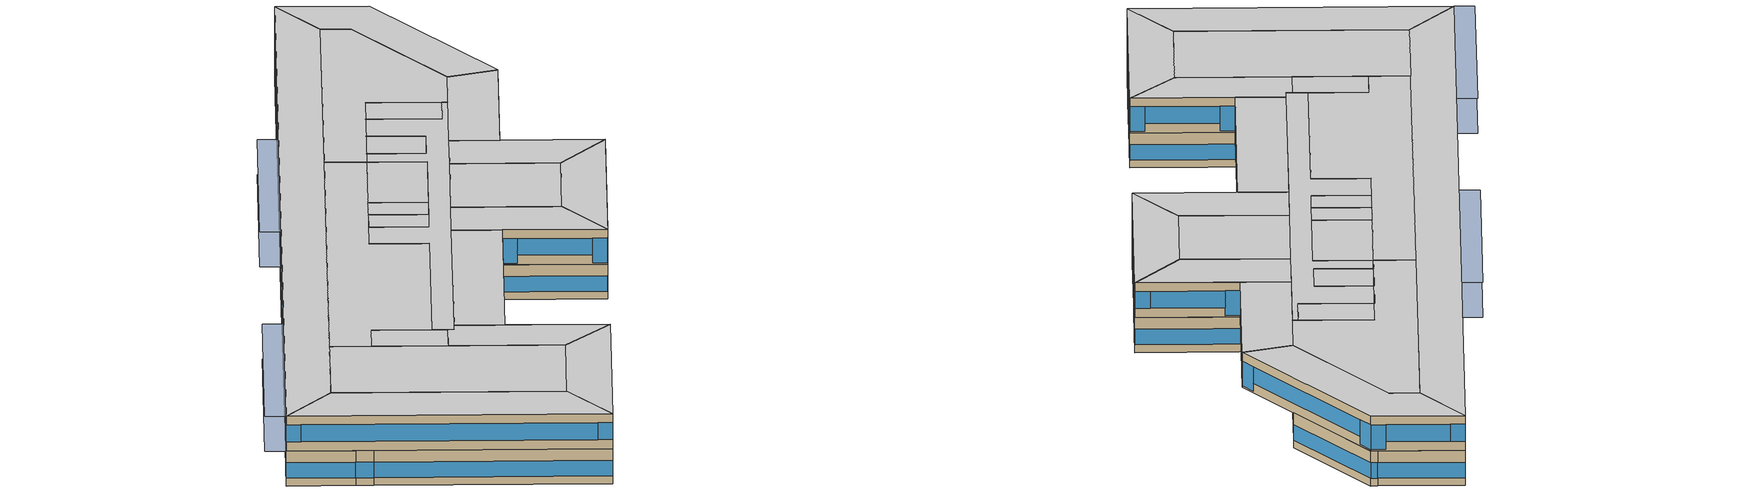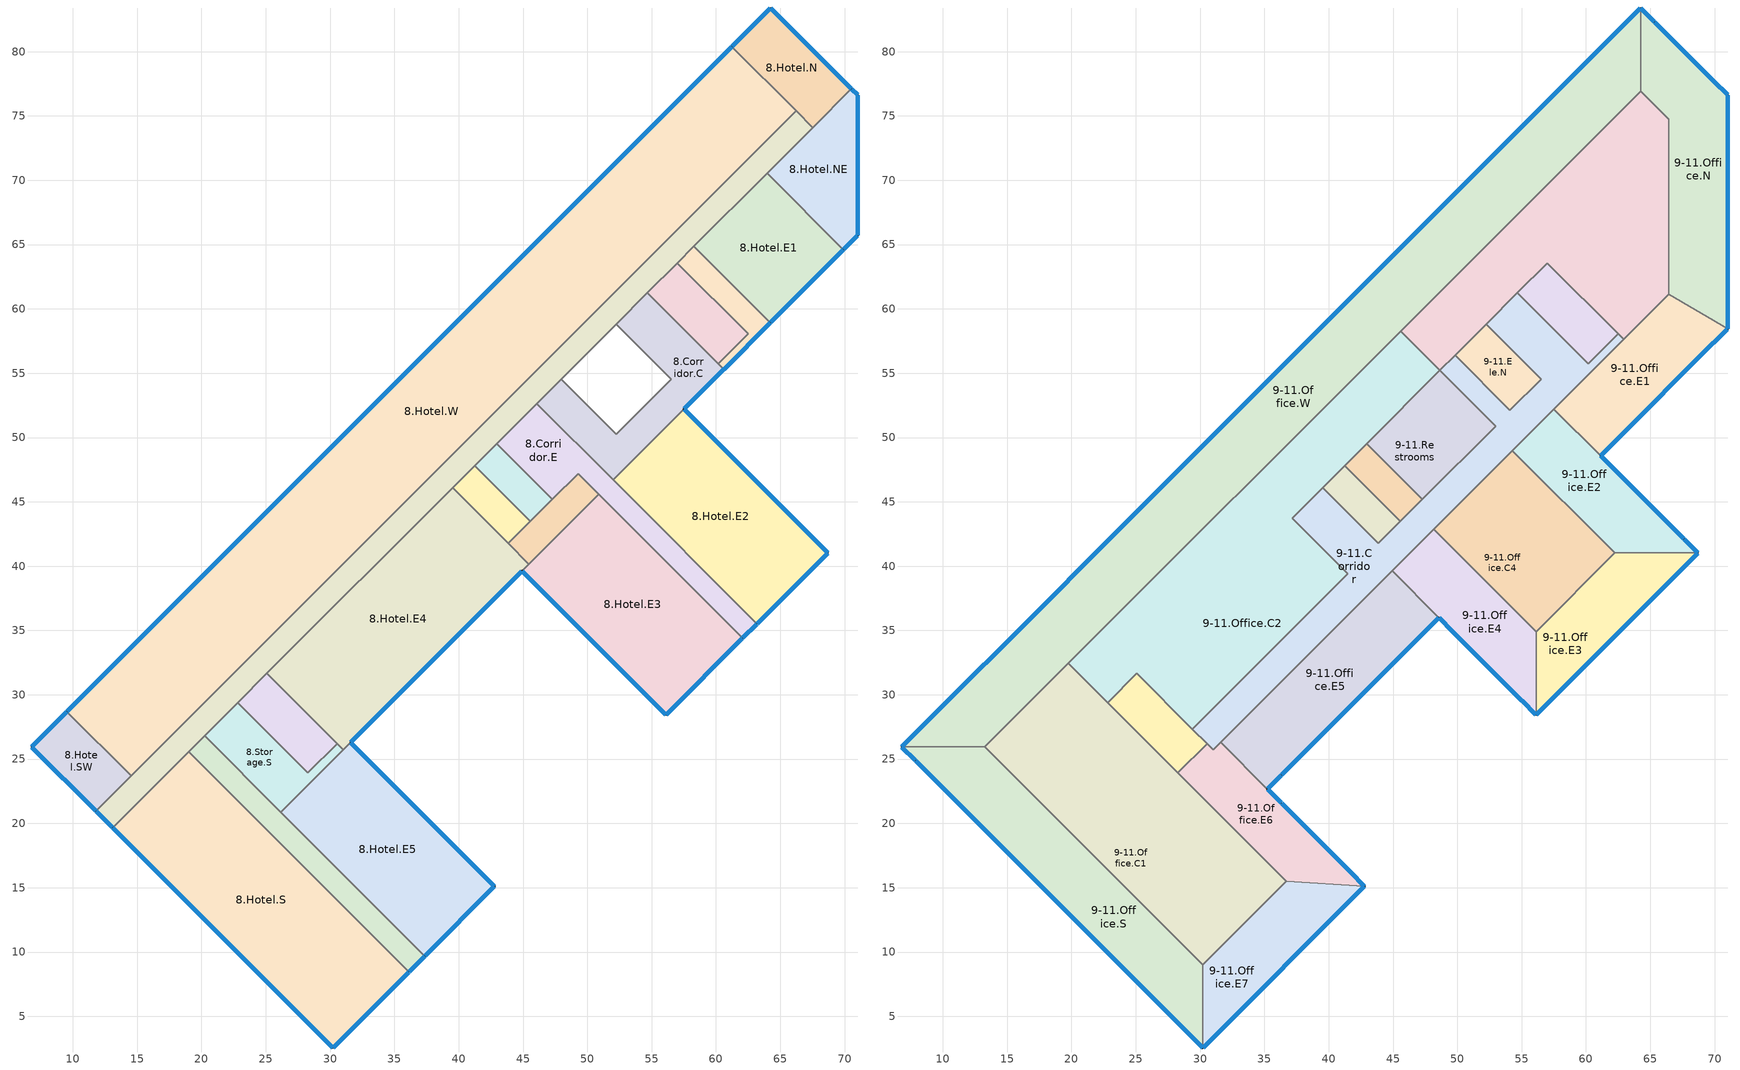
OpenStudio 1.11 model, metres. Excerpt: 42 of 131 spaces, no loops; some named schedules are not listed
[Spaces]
8.Hotel.S
 floor to 5-7.Hotel.S: 19,25.58 36.13,8.45 30.22,2.54 13.09,19.66 z13.56
 wall outside: 13.09,19.66 30.22,2.54 36.13,8.45 z13.56:17.68
 wall to 8.Corridor.W: 19,25.58 13.09,19.66 z13.56:17.68
 wall to 8.Corridor.S: 36.13,8.45 19,25.58 z13.56:17.68
 window: 30.23,2.56 36.11,8.43 / 13.11,19.64 30.2,2.56 z14.48:16.31
8.Corridor.S
 floor to 5-7.Corridor.S: 20.24,26.81 37.36,9.68 36.13,8.45 19,25.58 z13.56
 wall outside: 36.13,8.45 37.36,9.68 z13.56:17.68
 wall to 8.Corridor.W: 20.24,26.81 19,25.58 z13.56:17.68
 wall to 8.Storage.S: 26.17,20.87 20.24,26.81 z13.56:17.68
 wall to 8.Hotel.E5: 37.36,9.68 26.17,20.87 z13.56:17.68
 window: 36.15,8.47 37.34,9.67 z14.48:16.31
8.Hotel.E5
 floor to 5-7.Hotel.E5: 31.6,26.3 42.79,15.11 37.36,9.68 26.17,20.87 z13.56
 wall outside: 37.36,9.68 42.79,15.11 31.6,26.3 z13.56:17.68
 wall to 8.Storage.S: 31.02,25.72 26.17,20.87 z13.56:17.68
 wall to 8.Hotel.E4: 31.6,26.3 31.02,25.72 z13.56:17.68
 window: 37.38,9.7 42.77,15.09 / 42.77,15.13 31.62,26.28 z14.48:16.31
8.Hotel.E3
 floor to 5-7.Hotel.E3: 50.89,45.59 62.08,34.4 56.12,28.44 44.93,39.63 z13.56
 wall outside: 44.93,39.63 56.12,28.44 62.08,34.4 z13.56:17.68
 wall to 8.Storage.N: 50.89,45.59 45.46,40.16 z13.56:17.68
 wall to 8.Corridor.E: 62.08,34.4 50.89,45.59 z13.56:17.68
 wall to 8.Hotel.E4: 45.46,40.16 44.93,39.63 z13.56:17.68
 window: 56.13,28.46 62.06,34.38 / 44.95,39.61 56.1,28.46 z14.48:16.31
8.Corridor.E
 floor to 5-7.Corridor.E: 46.06,52.63 63.19,35.51 62.08,34.4 49.28,47.2 47.29,45.21 42.96,49.53 z13.56
 wall outside: 62.08,34.4 63.19,35.51 z13.56:17.68
 wall to 8.Corridor.W: 46.06,52.63 42.96,49.53 z13.56:17.68
 wall to 8.Corridor.C: 52,46.7 46.06,52.63 z13.56:17.68
 wall to 8.Hotel.E2: 63.19,35.51 52,46.7 z13.56:17.68
 wall to 8.Storage.N: 47.29,45.21 49.28,47.2 50.89,45.59 z13.56:17.68
 wall to 8.Mech: 42.96,49.53 47.29,45.21 z13.56:17.68
 window: 62.1,34.42 63.17,35.49 z14.48:16.31
8.Hotel.E2
 floor to 5-7.Hotel.E2: 57.51,52.21 68.7,41.02 63.19,35.51 52,46.7 z13.56
 wall outside: 63.19,35.51 68.7,41.02 57.51,52.21 z13.56:17.68
 wall to 8.Corridor.C: 57.51,52.21 52,46.7 z13.56:17.68
 window: 63.2,35.53 68.68,41.01 / 68.68,41.04 57.53,52.2 z14.48:16.31
8.Storage.S
 floor to 5-7.Storage.S: 22.82,29.39 28.28,23.93 30.54,26.19 31.02,25.72 26.17,20.87 20.24,26.81 z13.56
 wall to 8.Hotel.E4: 31.02,25.72 30.54,26.19 z13.56:17.68
 wall to 8.Corridor.W: 22.82,29.39 20.24,26.81 z13.56:17.68
 wall to 8.Stairs.S: 30.54,26.19 28.28,23.93 22.82,29.39 z13.56:17.68
8.Hotel.E4
 floor to 5-7.Hotel.E4: 39.52,46.09 45.46,40.16 31.02,25.72 25.08,31.65 z13.56
 wall outside: 31.6,26.3 44.93,39.63 z13.56:17.68
 wall to 8.Stairs.S: 25.08,31.65 30.54,26.19 z13.56:17.68
 wall to 8.Corridor.W: 39.52,46.09 25.08,31.65 z13.56:17.68
 wall to 8.Ele.S: 43.85,41.77 39.52,46.09 z13.56:17.68
 wall to 8.Storage.N: 45.46,40.16 43.85,41.77 z13.56:17.68
 window: 31.62,26.32 44.91,39.61 z14.48:16.31
8.Storage.N
 floor to 5-7.Storage.N: 49.28,47.2 50.89,45.59 45.46,40.16 43.85,41.77 z13.56
 wall to 8.Mech: 47.29,45.21 45.57,43.49 z13.56:17.68
 wall to 8.Ele.S: 45.57,43.49 43.85,41.77 z13.56:17.68
8.Corridor.C
 floor to 5-7.Corridor.C: 54.67,61.24 60.61,55.31 52,46.7 46.06,52.63 47.97,54.54 52.24,50.27 56.51,54.54 52.24,58.81 z13.56
 wall outside: 57.51,52.21 60.61,55.31 z13.56:17.68
 wall to 8.Stairs.N: 60.18,55.73 54.67,61.24 z13.56:17.68
 wall to 8.Corridor.NE: 60.61,55.31 60.18,55.73 z13.56:17.68
 wall to 8.Corridor.W: 47.97,54.54 46.06,52.63 / 54.67,61.24 52.24,58.81 z13.56:17.68
 wall to 8.Ele.N: 52.24,58.81 56.51,54.54 52.24,50.27 47.97,54.54 z13.56:17.68
 window: 57.53,52.23 60.59,55.29 z14.48:16.31
8.Corridor.NE
 floor to 5-7.Corridor.NE: 58.29,64.86 64.22,58.92 60.61,55.31 60.18,55.73 62.5,58.05 56.99,63.56 z13.56
 wall outside: 60.61,55.31 64.22,58.92 z13.56:17.68
 wall to 8.Corridor.W: 58.29,64.86 56.99,63.56 z13.56:17.68
 wall to 8.Hotel.E1: 64.22,58.92 58.29,64.86 z13.56:17.68
 wall to 8.Stairs.N: 56.99,63.56 62.5,58.05 60.18,55.73 z13.56:17.68
 window: 60.62,55.32 64.21,58.91 z14.48:16.31
8.Hotel.E1
 floor to 5-7.Hotel.E1: 63.97,70.55 69.91,64.61 64.22,58.92 58.29,64.86 z13.56
 wall outside: 64.22,58.92 69.91,64.61 z13.56:17.68
 wall to 8.Corridor.W: 63.97,70.55 58.29,64.86 z13.56:17.68
 wall to 8.Hotel.NE: 69.91,64.61 63.97,70.55 z13.56:17.68
 window: 64.24,58.94 69.89,64.59 z14.48:16.31
8.Hotel.NE
 floor to 5-7.Hotel.NE: 70.53,77.1 71.02,76.62 71.01,65.71 69.91,64.61 63.97,70.55 z13.56
 wall outside: 69.91,64.61 71.01,65.71 71.02,76.62 70.53,77.1 z13.56:17.68
 wall to 8.Hotel.N: 70.53,77.1 67.53,74.1 z13.56:17.68
 wall to 8.Corridor.W: 67.53,74.1 63.97,70.55 z13.56:17.68
 window: 69.93,64.63 71,65.7 / 71.01,65.74 71.02,76.59 / 71,76.63 70.55,77.09 z14.48:16.31
8.Stairs.N
 floor to 5-7.Stairs.N: 56.99,63.56 62.5,58.05 60.18,55.73 54.67,61.24 z13.56
 wall to 8.Corridor.W: 56.99,63.56 54.67,61.24 z13.56:17.68
8.Stairs.S
 floor to 5-7.Stairs.S: 25.08,31.65 30.54,26.19 28.28,23.93 22.82,29.39 z13.56
 wall to 8.Corridor.W: 25.08,31.65 22.82,29.39 z13.56:17.68
8.Ele.S
 floor to 5-7.Ele.S: 41.24,47.81 45.57,43.49 43.85,41.77 39.52,46.09 z13.56
 wall to 8.Corridor.W: 41.24,47.81 39.52,46.09 z13.56:17.68
 wall to 8.Mech: 45.57,43.49 41.24,47.81 z13.56:17.68
8.Mech
 floor to 5-7.Mech: 42.96,49.53 47.29,45.21 45.57,43.49 41.24,47.81 z13.56
 wall to 8.Corridor.W: 42.96,49.53 41.24,47.81 z13.56:17.68
8.Corridor.W
 floor to 5-7.Corridor.W: 66.23,75.4 67.53,74.1 13.09,19.66 11.79,20.96 z13.56
 wall outside: 11.79,20.96 13.09,19.66 z13.56:17.68
 wall to 8.Hotel.SW: 14.53,23.7 11.79,20.96 z13.56:17.68
 wall to 8.Hotel.W: 66.23,75.4 14.53,23.7 z13.56:17.68
 wall to 8.Hotel.N: 67.53,74.1 66.23,75.4 z13.56:17.68
 wall to 8.Ele.N: 47.97,54.54 52.24,58.81 z13.56:17.68
 window: 11.81,20.94 13.07,19.68 z14.48:16.31
8.Hotel.N
 floor to 5-7.Hotel.N: 64.25,83.39 70.53,77.1 67.53,74.1 61.24,80.39 z13.56
 wall outside: 70.53,77.1 64.25,83.39 61.24,80.39 z13.56:17.68
 wall to 8.Hotel.W: 61.24,80.39 66.23,75.4 z13.56:17.68
 window: 70.51,77.12 64.26,83.37 / 64.23,83.37 61.26,80.4 z14.48:16.31
8.Hotel.SW
 floor to 5-7.Hotel.SW: 9.54,28.68 14.53,23.7 11.79,20.96 6.8,25.95 z13.56
 wall outside: 9.54,28.68 6.8,25.95 11.79,20.96 z13.56:17.68
 wall to 8.Hotel.W: 14.53,23.7 9.54,28.68 z13.56:17.68
 window: 6.82,25.93 11.77,20.98 / 9.52,28.67 6.82,25.97 z14.48:16.31
8.Hotel.W
 floor to 5-7.Hotel.W: 61.24,80.39 66.23,75.4 14.53,23.7 9.54,28.68 z13.56
 wall outside: 61.24,80.39 9.54,28.68 z13.56:17.68
 window: 61.22,80.37 9.56,28.7 z14.48:16.31
9-11.Office.S
 floor to 8.Hotel.W: 12.27,25.95 13.27,25.95 15.03,24.19 14.53,23.7 z17.68
 floor to 8.Hotel.SW: 6.8,25.95 12.27,25.95 14.53,23.7 11.79,20.96 z17.68
 floor to 8.Hotel.S: 16.32,22.9 30.22,9 30.22,2.54 13.09,19.66 z17.68
 floor to 8.Corridor.W: 11.79,20.96 15.03,24.19 16.32,22.9 13.09,19.66 z17.68
 wall outside: 6.8,25.95 30.22,2.54 z17.68:21.79
 wall to 9-11.Office.E7: 30.22,2.54 30.22,9 z17.68:21.79
 wall to 9-11.Office.W: 13.27,25.95 6.8,25.95 z17.68:21.79
 wall to 9-11.Office.C1: 30.22,9 13.27,25.95 z17.68:21.79
 window: 7.88,24.87 29.14,3.62 / 29.16,3.6 30.2,2.56 / 6.82,25.93 7.86,24.89 z18.77:20.75
 ceiling to 12.Office.S: 30.22,2.54 30.22,9 13.27,25.95 6.8,25.95 z21.79
9-11.Office.E7
 floor to 8.Hotel.S: 30.22,9 32.9,11.68 36.13,8.45 30.22,2.54 z17.68
 floor to 8.Hotel.E5: 36.71,15.5 42.79,15.11 37.36,9.68 34.13,12.92 z17.68
 floor to 8.Corridor.S: 34.13,12.92 37.36,9.68 36.13,8.45 32.9,11.68 z17.68
 wall outside: 30.22,2.54 42.79,15.11 z17.68:21.79
 wall to 9-11.Office.E6: 42.79,15.11 36.71,15.5 z17.68:21.79
 wall to 9-11.Office.C1: 36.71,15.5 30.22,9 z17.68:21.79
 window: 30.23,2.56 42.77,15.09 z17.86:20.75
 ceiling to 12.Office.E7: 42.79,15.11 36.71,15.5 30.22,9 30.22,2.54 z21.79
9-11.Office.E6
 floor to 8.Hotel.E5: 31.6,26.3 42.79,15.11 36.71,15.5 28.75,23.45 z17.68
 floor to 8.Storage.S: 30.54,26.19 31.02,25.72 28.75,23.45 28.28,23.93 z17.68
 wall outside: 42.79,15.11 35.23,22.67 z17.68:21.79
 wall to 9-11.Office.C1: 28.28,23.93 36.71,15.5 z17.68:21.79
 wall to 9-11.Stairs.S: 30.54,26.19 28.28,23.93 z17.68:21.79
 wall to 9-11.Corridor: 31.6,26.3 31.02,25.72 30.54,26.19 z17.68:21.79
 wall to 9-11.Office.E5: 35.23,22.67 31.6,26.3 z17.68:21.79
 window: 41.69,16.21 36.33,21.57 z18.77:20.75; 42.77,15.13 41.71,16.19 / 36.31,21.59 35.25,22.65 z17.86:20.75
 ceiling to 12.Office.E6: 42.79,15.11 31.6,26.3 31.02,25.72 30.54,26.19 28.28,23.93 36.71,15.5 z21.79
9-11.Office.E4
 floor to 8.Hotel.E3: 48.16,42.86 56.12,34.9 56.12,28.44 44.93,39.63 z17.68
 wall outside: 48.56,36 56.12,28.44 z17.68:21.79
 wall to 9-11.Office.C4: 56.12,34.9 48.16,42.86 z17.68:21.79
 wall to 9-11.Office.E3: 56.12,28.44 56.12,34.9 z17.68:21.79
 wall to 9-11.Office.E5: 44.93,39.63 48.56,36 z17.68:21.79
 wall to 9-11.Corridor: 48.16,42.86 44.93,39.63 z17.68:21.79
 window: 49.66,34.9 55.02,29.53 z18.77:20.75; 55.04,29.52 56.1,28.46 / 48.58,35.98 49.64,34.92 z17.86:20.75
 ceiling to 12.Office.E4: 56.12,28.44 56.12,34.9 48.16,42.86 44.93,39.63 z21.79
9-11.Office.E3
 floor to 8.Hotel.E3: 58.85,37.63 62.08,34.4 56.12,28.44 56.12,34.9 z17.68
 floor to 8.Hotel.E2: 62.24,41.02 68.7,41.02 63.19,35.51 59.95,38.74 z17.68
 floor to 8.Corridor.E: 59.95,38.74 63.19,35.51 62.08,34.4 58.85,37.63 z17.68
 wall outside: 56.12,28.44 68.7,41.02 z17.68:21.79
 wall to 9-11.Office.C4: 62.24,41.02 56.12,34.9 z17.68:21.79
 wall to 9-11.Office.E2: 68.7,41.02 62.24,41.02 z17.68:21.79
 window: 56.13,28.46 68.68,41.01 z17.86:20.75
 ceiling to 12.Office.E3: 68.7,41.02 62.24,41.02 56.12,34.9 56.12,28.44 z21.79
9-11.Office.E2
 floor to 8.Hotel.E2: 57.51,52.21 68.7,41.02 62.24,41.02 54.28,48.98 z17.68
 wall outside: 68.7,41.02 61.15,48.58 z17.68:21.79
 wall to 9-11.Office.C4: 54.28,48.98 62.24,41.02 z17.68:21.79
 wall to 9-11.Corridor: 57.51,52.21 54.28,48.98 z17.68:21.79
 wall to 9-11.Office.E1: 61.15,48.58 57.51,52.21 z17.68:21.79
 window: 68.68,41.04 67.62,42.1 / 67.61,42.12 62.24,47.49 z18.77:20.75; 62.22,47.5 61.16,48.56 z17.86:20.75
 ceiling to 12.Office.E2: 68.7,41.02 57.51,52.21 54.28,48.98 62.24,41.02 z21.79
9-11.Office.C1
 floor to 8.Storage.S: 22.82,29.39 28.75,23.45 26.17,20.87 20.24,26.81 z17.68
 floor to 8.Hotel.E5: 28.75,23.45 36.71,15.5 34.13,12.92 26.17,20.87 z17.68
 floor to 8.Hotel.S: 19,25.58 32.9,11.68 30.22,9 16.32,22.9 z17.68
 floor to 8.Hotel.W: 19.76,32.44 21.52,30.69 15.03,24.19 13.27,25.95 z17.68
 floor to 8.Corridor.W: 21.52,30.69 22.82,29.39 16.32,22.9 15.03,24.19 z17.68
 floor to 8.Corridor.S: 20.24,26.81 34.13,12.92 32.9,11.68 19,25.58 z17.68
 wall to 9-11.Office.W: 19.76,32.44 13.27,25.95 z17.68:21.79
 wall to 9-11.Office.C2: 22.82,29.39 19.76,32.44 z17.68:21.79
 wall to 9-11.Stairs.S: 28.28,23.93 22.82,29.39 z17.68:21.79
 ceiling to 12.Office.C1: 36.71,15.5 19.76,32.44 13.27,25.95 30.22,9 z21.79
9-11.Office.C4
 floor to 8.Hotel.E2: 54.28,48.98 62.24,41.02 59.95,38.74 52,46.7 z17.68
 floor to 8.Corridor.E: 52,46.7 59.95,38.74 58.85,37.63 50.89,45.59 z17.68
 floor to 8.Hotel.E3: 50.89,45.59 58.85,37.63 56.12,34.9 48.16,42.86 z17.68
 wall to 9-11.Corridor: 54.28,48.98 48.16,42.86 z17.68:21.79
 ceiling to 12.Office.C4: 62.24,41.02 54.28,48.98 48.16,42.86 56.12,34.9 z21.79
9-11.Office.E5
 floor ground: 44.93,39.63 48.56,36 35.23,22.67 31.6,26.3 z17.68
 wall outside: 35.23,22.67 48.56,36 z17.68:21.79
 wall to 9-11.Corridor: 44.93,39.63 31.6,26.3 z17.68:21.79
 window: 35.25,22.69 36.31,23.75 / 36.33,23.76 47.46,34.9 / 47.48,34.92 48.54,35.98 z17.86:20.75
 ceiling to 12.Office.E5: 48.56,36 44.93,39.63 31.6,26.3 35.23,22.67 z21.79
9-11.Office.E1
 floor ground: 66.44,61.14 71.01,58.44 61.15,48.58 57.51,52.21 z17.68
 wall outside: 61.15,48.58 71.01,58.44 z17.68:21.79
 wall to 9-11.Office.C3: 66.44,61.14 62.92,57.62 z17.68:21.79
 wall to 9-11.Office.N: 71.01,58.44 66.44,61.14 z17.68:21.79
 wall to 9-11.Corridor: 62.92,57.62 57.51,52.21 z17.68:21.79
 window: 61.16,48.6 62.22,49.66 / 62.24,49.68 69.91,57.35 / 69.93,57.37 70.99,58.43 z17.86:20.75
 ceiling to 12.Office.E1: 71.01,58.44 66.44,61.14 57.51,52.21 61.15,48.58 z21.79
9-11.Office.N
 floor to 8.Hotel.E1: 66.44,68.08 69.91,64.61 66.44,61.14 z17.68
 floor to 8.Corridor.W: 66.23,75.4 67.53,74.1 66.45,73.02 66.45,74.72 66,75.17 z17.68
 floor to 8.Hotel.N: 64.25,83.39 70.53,77.1 67.53,74.1 64.25,77.38 z17.68
 floor to 8.Hotel.W: 64.25,77.38 66.23,75.4 66,75.17 64.25,76.93 z17.68
 floor to 8.Hotel.NE: 66.45,73.02 70.53,77.1 71.02,76.62 71.01,65.71 69.91,64.61 66.44,68.08 z17.68
 floor ground: 71.01,65.71 71.01,58.44 66.44,61.14 z17.68
 wall outside: 71.01,58.44 71.02,76.62 64.25,83.39 z17.68:21.79
 wall to 9-11.Office.C3: 64.25,76.93 66.45,74.72 66.44,61.14 z17.68:21.79
 wall to 9-11.Office.W: 64.25,83.39 64.25,76.93 z17.68:21.79
 window: 69.93,77.71 65.34,82.3 / 65.32,82.31 64.26,83.37 / 71.01,59.99 71.02,75.07 z18.77:20.75; 71,76.63 69.94,77.69 / 71.01,58.47 71.01,59.97 / 71.02,75.09 71.02,76.59 z17.86:20.75
 ceiling to 12.Office.N: 71.01,58.44 71.02,76.62 64.25,83.39 64.25,76.93 66.45,74.72 66.44,61.14 z21.79
9-11.Corridor
 floor to 8.Corridor.NE: 62.5,58.05 62.92,57.62 60.61,55.31 60.18,55.73 z17.68
 floor to 8.Ele.N: 49.82,56.39 54.09,52.12 52.91,50.95 48.64,55.22 z17.68
 floor to 8.Corridor.C: 54.67,61.24 60.61,55.31 52,46.7 50.38,48.31 52.97,50.89 52.91,50.95 56.51,54.54 52.24,58.81 z17.68
 floor to 8.Hotel.E4: 39.52,46.09 45.46,40.16 31.02,25.72 29.41,27.33 41.49,39.42 37.17,43.74 z17.68
 floor to 8.Corridor.E: 50.38,48.31 52,46.7 50.89,45.59 49.28,47.2 z17.68
 floor to 8.Storage.N: 49.28,47.2 50.89,45.59 45.46,40.16 43.85,41.77 z17.68
 wall to 9-11.Ele.S: 45.57,43.49 43.85,41.77 39.52,46.09 z17.68:21.79
 wall to 9-11.Mech: 47.29,45.21 45.57,43.49 z17.68:21.79
 wall to 9-11.Restrooms: 48.64,55.22 52.97,50.89 47.29,45.21 z17.68:21.79
 wall to 9-11.Office.C3: 49.82,56.39 48.64,55.22 / 54.67,61.24 52.24,58.81 / 62.92,57.62 62.5,58.05 z17.68:21.79
 wall to 9-11.Ele.N: 52.24,58.81 56.51,54.54 54.09,52.12 49.82,56.39 z17.68:21.79
 wall to 9-11.Stairs.N: 62.5,58.05 60.18,55.73 54.67,61.24 z17.68:21.79
 wall to 9-11.Stairs.S: 29.41,27.33 30.54,26.19 z17.68:21.79
 wall to 9-11.Office.C2: 39.52,46.09 37.17,43.74 41.49,39.42 29.41,27.33 z17.68:21.79
 ceiling to 12.Corridor: 62.92,57.62 62.5,58.05 60.18,55.73 54.67,61.24 52.24,58.81 56.51,54.54 54.09,52.12 49.82,56.39 48.64,55.22 52.97,50.89 43.85,41.77 39.52,46.09 37.17,43.74 41.49,39.42 29.41,27.33 31.02,25.72 z21.79
9-11.Office.C3
 floor to 8.Hotel.E1: 63.97,70.55 66.44,68.08 66.44,61.14 64.22,58.92 58.29,64.86 z17.68
 floor to 8.Hotel.W: 64.25,76.93 66,75.17 47.35,56.51 45.59,58.27 z17.68
 floor to 8.Corridor.W: 66,75.17 66.45,74.72 66.45,73.02 48.64,55.22 47.35,56.51 z17.68
 floor to 8.Hotel.NE: 66.45,73.02 66.44,68.08 63.97,70.55 z17.68
 floor to 8.Corridor.NE: 58.29,64.86 64.22,58.92 62.92,57.62 56.99,63.56 z17.68
 wall to 9-11.Office.C2: 45.59,58.27 48.64,55.22 z17.68:21.79
 wall to 9-11.Office.W: 64.25,76.93 45.59,58.27 z17.68:21.79
 wall to 9-11.Stairs.N: 54.67,61.24 56.99,63.56 62.5,58.05 z17.68:21.79
 wall to 9-11.Ele.N: 49.82,56.39 52.24,58.81 z17.68:21.79
 ceiling to 12.Office.C3: 66.44,61.14 66.45,74.72 64.25,76.93 45.59,58.27 48.64,55.22 56.99,63.56 62.92,57.62 z21.79
9-11.Stairs.N
 floor to 8.Stairs.N: 56.99,63.56 62.5,58.05 60.18,55.73 54.67,61.24 z17.68
 ceiling to 12.Stairs.N: 62.5,58.05 56.99,63.56 54.67,61.24 60.18,55.73 z21.79
9-11.Stairs.S
 floor to 8.Stairs.S: 25.08,31.65 30.54,26.19 28.28,23.93 22.82,29.39 z17.68
 wall to 9-11.Office.C2: 29.41,27.33 25.08,31.65 22.82,29.39 z17.68:21.79
 ceiling to 12.Stairs.S: 30.54,26.19 25.08,31.65 22.82,29.39 28.28,23.93 z21.79
9-11.Office.C2
 floor to 8.Hotel.W: 45.59,58.27 47.35,56.51 21.52,30.69 19.76,32.44 z17.68
 floor to 8.Corridor.W: 47.35,56.51 48.64,55.22 22.82,29.39 21.52,30.69 z17.68
 floor to 8.Hotel.E4: 37.17,43.74 41.49,39.42 29.41,27.33 25.08,31.65 z17.68
 wall to 9-11.Office.W: 45.59,58.27 19.76,32.44 z17.68:21.79
 wall to 9-11.Restrooms: 42.96,49.53 48.64,55.22 z17.68:21.79
 wall to 9-11.Mech: 41.24,47.81 42.96,49.53 z17.68:21.79
 wall to 9-11.Ele.S: 39.52,46.09 41.24,47.81 z17.68:21.79
 ceiling to 12.Office.C2: 41.49,39.42 37.17,43.74 48.64,55.22 45.59,58.27 19.76,32.44 22.82,29.39 25.08,31.65 29.41,27.33 z21.79
9-11.Ele.S
 floor to 8.Ele.S: 41.24,47.81 45.57,43.49 43.85,41.77 39.52,46.09 z17.68
 wall to 9-11.Mech: 45.57,43.49 41.24,47.81 z17.68:21.79
 ceiling to 12.Ele.S: 45.57,43.49 41.24,47.81 39.52,46.09 43.85,41.77 z21.79
9-11.Mech
 floor to 8.Mech: 42.96,49.53 47.29,45.21 45.57,43.49 41.24,47.81 z17.68
 wall to 9-11.Restrooms: 47.29,45.21 42.96,49.53 z17.68:21.79
 ceiling to 12.Mech: 47.29,45.21 42.96,49.53 41.24,47.81 45.57,43.49 z21.79
9-11.Restrooms
 floor to 8.Ele.N: 48.64,55.22 52.91,50.95 52.24,50.27 47.97,54.54 z17.68
 floor to 8.Corridor.C: 47.97,54.54 52.24,50.27 52.91,50.95 52.97,50.89 50.38,48.31 46.06,52.63 z17.68
 floor to 8.Corridor.E: 46.06,52.63 50.38,48.31 47.29,45.21 42.96,49.53 z17.68
 ceiling to 12.Restrooms: 52.97,50.89 48.64,55.22 42.96,49.53 47.29,45.21 z21.79
9-11.Ele.N
 floor to 8.Ele.N: 52.24,58.81 56.51,54.54 54.09,52.12 49.82,56.39 z17.68
 ceiling to 12.Ele.N: 56.51,54.54 52.24,58.81 49.82,56.39 54.09,52.12 z21.79
9-11.Office.W
 floor to 8.Hotel.SW: 6.8,25.95 9.54,28.68 12.27,25.95 z17.68
 floor to 8.Hotel.N: 64.25,83.39 64.25,77.38 61.24,80.39 z17.68
 floor to 8.Hotel.W: 61.24,80.39 64.25,77.38 64.25,76.93 13.27,25.95 12.27,25.95 9.54,28.68 z17.68
 wall outside: 64.25,83.39 6.8,25.95 z17.68:21.79
 window: 64.23,83.37 45.62,64.76 / 32.65,51.79 19.75,38.9 z17.86:20.75; 19.74,38.88 6.82,25.97 / 45.6,64.74 32.67,51.81 z18.77:20.75
 ceiling to 12.Office.W: 64.25,76.93 64.25,83.39 6.8,25.95 13.27,25.95 z21.79
shading: 18.23,40.39 19.74,38.88 6.8,25.95 5.29,27.46 z21.79; 44.09,66.25 45.6,64.74 32.67,51.81 31.16,53.32 z21.79; 18.23,40.39 19.74,38.88 6.8,25.95 5.29,27.46 z17.68; 44.09,66.25 45.6,64.74 32.67,51.81 31.16,53.32 z17.68
[Building]
Building 1: Space Type=90.1-2007 - LrgHotel - GuestRoom; Default Construction Set=Proposed Wall 0.2 Spandrel; Default Schedule Set=90.1-2007 - LrgHotel - GuestRoom Schedule Set
[ClimateZones]
Climate Zone Institution Name 1=ASHRAE; Climate Zone Document Name 1=ANSI/ASHRAE Standard 169; Climate Zone Document Year 1=2006; Climate Zone Institution Name 2=CEC; Climate Zone Document Name 2=California Climate Zone Descriptions; Climate Zone Document Year 2=1995
[Site]
Denver Intl Ap: Latitude {deg}=39.83; Longitude {deg}=-104.65; Time Zone {hr}=-7; Elevation {m}=1650
[SizingPeriod:DesignDay] Barometric Pressure {Pa}=83011; Sky Clearness=0; Rain Indicator=0; Snow Indicator=0; Day of Month=21; Daylight Saving Time Indicator=0; Dry-Bulb Temperature Range Modifier Type=DefaultMultipliers
Name | Maximum Dry-Bulb Temperature {C} | Daily Dry-Bulb Temperature Range {deltaC} | Humidity Indicating Conditions at Maximum Dry-Bulb | Wind Speed {m/s} | Wind Direction {deg} | Month | Day Type | Humidity Indicating Type | Solar Model Indicator | ASHRAE Taub | ASHRAE Taud
Denver Intl Ap Ann Clg .4% Condns DP=>MDB | 19.9 | 15.2 | 16 | 4.2 | 80 | 7 | SummerDesignDay | Dewpoint | ASHRAETau | 0.424 | 2.012
Denver Intl Ap Ann Hum_n 99.6% Condns DP=>MCDB | -11.7 | 0 | -21.5 | 3.3 | 160 | 12 | WinterDesignDay | Dewpoint | ASHRAEClearSky
Denver Intl Ap Ann Clg .4% Condns DB=>MWB | 34.6 | 15.2 | 15.7 | 4.2 | 80 | 7 | SummerDesignDay | Wetbulb | ASHRAETau | 0.424 | 2.012
Denver Intl Ap Ann Clg .4% Condns WB=>MDB | 27.3 | 15.2 | 18.3 | 4.2 | 80 | 7 | SummerDesignDay | Wetbulb | ASHRAETau | 0.424 | 2.012
[Construction]
ExtSlabCarpet 4in ClimateZone 1-8: MAT-CC05 4 HW CONCRETE, CP02 CARPET PAD
Exterior Door: F08 Metal surface, I01 25mm insulation board
Interior Ceiling: M11 100mm lightweight concrete, F05 Ceiling air space resistance, F16 Acoustic tile
Interior Door; Interior Partition: G05 25mm wood
Interior Floor: F16 Acoustic tile, F05 Ceiling air space resistance, M11 100mm lightweight concrete
Interior Wall: G01a 19mm gypsum board, F04 Wall air space resistance, G01a 19mm gypsum board
Interior Window; Interior Window 1; Interior Window 2: Clear 3mm
90.1-2007 Nonres 5B Roof IEAD: Roof Membrane 1, Roof Insulation [14], Metal Decking 1
90.1-2007 Nonres 5B Skylight without Curb: Theoretical Glass [146]
Low-e Low SHGC Window Construction: Low-e Low SHGC Glass Material
Spandrel Wall: MAT-SHEATH 1, Wall Insulation Spandrel_R-value to: 2.490221628296452 (ft^2*h*R/Btu), 1/2IN Gypsum 1
[Material] Thermal Absorptance=0.9
Name | Roughness | Thickness {m} | Conductivity {W/m-K} | Density {kg/m3} | Specific Heat {J/kg-K} | Solar Absorptance | Visible Absorptance
MAT-CC05 4 HW CONCRETE | Rough | 0.1016 | 1.311 | 2240 | 836.8 | 0.7 | 0.7
F08 Metal surface | Smooth | 0.0008 | 45.28 | 7824 | 500 | 0.7 | 0.7
I01 25mm insulation board | MediumRough | 0.0254 | 0.03 | 43 | 1210 | 0.7 | 0.7
M11 100mm lightweight concrete | MediumRough | 0.1016 | 0.53 | 1280 | 840 | 0.7 | 0.7
F16 Acoustic tile | MediumSmooth | 0.0191 | 0.06 | 368 | 590 | 0.7 | 0.7
G05 25mm wood | MediumSmooth | 0.0254 | 0.15 | 608 | 1630 | 0.7 | 0.7
G01a 19mm gypsum board | MediumSmooth | 0.019 | 0.16 | 800 | 1090 | 0.7 | 0.7
1/2IN Gypsum 1 | Smooth | 0.01271 | 0.16 | 784.9 | 830 | 0.92 | 0.92
Roof Insulation [14] | MediumRough | 0.167335 | 0.049 | 265 | 836.8 | 0.7 | 0.7
Roof Membrane 1 | VeryRough | 0.0095 | 0.16 | 1121.29 | 1460 | 0.7 | 0.7
Metal Decking 1 | MediumSmooth | 0.001524 | 45.006 | 7680 | 418.4 | 0.7 | 0.3
Wall Insulation Spandrel_R-value to: 2.490221628296452 (ft^2*h*R/Btu) | MediumRough | 0.0197349 | 0.045 | 265 | 836.8 | 0.7 | 0.7
[Material:NoMass] Thermal Absorptance=0.9; Solar Absorptance=0.7
Name | Roughness | Thermal Resistance {m2-K/W} | Visible Absorptance
CP02 CARPET PAD | Smooth | 0.1 | 0.8
MAT-SHEATH 1 | Rough | 0.36256 | 0.7
[WindowMaterial:Glazing] Optical Data Type=SpectralAverage; Thickness {m}=0.003; Infrared Transmittance at Normal Incidence=0
Name | Solar Transmittance at Normal Incidence | Front Side Solar Reflectance at Normal Incidence | Back Side Solar Reflectance at Normal Incidence | Visible Transmittance at Normal Incidence | Front Side Visible Reflectance at Normal Incidence | Back Side Visible Reflectance at Normal Incidence | Front Side Infrared Hemispherical Emissivity | Back Side Infrared Hemispherical Emissivity | Conductivity {W/m-K} | Dirt Correction Factor for Solar and Visible Transmittance | Solar Diffusing
Clear 3mm | 0.837 | 0.075 | 0 | 0.898 | 0.081 | 0 | 0.84 | 0.84 | 0.9 | 1 | Yes
Theoretical Glass [146] | 0.481761 | 0.468239 | 0.468239 | 0.621562 | 0.328438 | 0.328438 | 0.9 | 0.9 | 0.03026
[WindowMaterial:SimpleGlazingSystem]
Low-e Low SHGC Glass Material: U-Factor {W/m2-K}=2.1691; Solar Heat Gain Coefficient=0.236; Visible Transmittance=0.438
[Material:AirGap]
Name | Thermal Resistance {m2-K/W}
F05 Ceiling air space resistance | 0.18
F04 Wall air space resistance | 0.15
[DefaultSurfaceConstructions]
Name | Floor Construction | Wall Construction | Roof Ceiling Construction
Default Surface Constructions 2 | Interior Floor | Interior Wall | Interior Ceiling
Default Surface Constructions 3 | ExtSlabCarpet 4in ClimateZone 1-8 | ExtSlabCarpet 4in ClimateZone 1-8 | ExtSlabCarpet 4in ClimateZone 1-8
Default Surface Constructions 1 adj ext wall insulation adj ext wall insulation adj ext wall insulation | ExtSlabCarpet 4in ClimateZone 1-8 | Spandrel Wall | 90.1-2007 Nonres 5B Roof IEAD
[DefaultSubSurfaceConstructions]
Name | Fixed Window Construction | Operable Window Construction | Door Construction | Skylight Construction | Tubular Daylight Dome Construction | Tubular Daylight Diffuser Construction
Default Sub Surface Constructions 1 | Low-e Low SHGC Window Construction | Low-e Low SHGC Window Construction | Exterior Door | 90.1-2007 Nonres 5B Skylight without Curb | Interior Window 2 | Interior Window 1
Default Sub Surface Constructions 2 | Interior Window | Interior Window | Interior Door
[DefaultConstructionSet]
Proposed Wall 0.2 Spandrel: Default Exterior Surface Constructions=Default Surface Constructions 1 adj ext wall insulation adj ext wall insulation adj ext wall insulation; Default Interior Surface Constructions=Default Surface Constructions 2; Default Ground Contact Surface Constructions=Default Surface Constructions 3; Default Exterior SubSurface Constructions=Default Sub Surface Constructions 1; Default Interior SubSurface Constructions=Default Sub Surface Constructions 2; Interior Partition Construction=Interior Partition
[SpaceType]
Name | Default Schedule Set | Design Specification Outdoor Air Object | Standards Building Type | Standards Space Type
90.1-2007 - LrgHotel - Corridor | 90.1-2007 - LrgHotel - Corridor Schedule Set | 90.1-2007 - LrgHotel - Corridor Ventilation | LargeHotel | Corridor
90.1-2007 - LrgHotel - GuestRoom | 90.1-2007 - LrgHotel - GuestRoom Schedule Set | 90.1-2007 - LrgHotel - GuestRoom Ventilation | LargeHotel | GuestRoom
90.1-2007 - LrgHotel - Mechanical | 90.1-2007 - LrgHotel - Mechanical Schedule Set | 90.1-2007 - LrgHotel - Mechanical Ventilation | LargeHotel | Mechanical
90.1-2007 - LrgHotel - Storage | 90.1-2007 - LrgHotel - Storage Schedule Set | 90.1-2007 - LrgHotel - Storage Ventilation | LargeHotel | Storage
Elevator Space Type |  |  | LargeHotel | Corridor
Stairs Space Type | 90.1-2007 - LrgHotel - Corridor Schedule Set | 90.1-2007 - LrgHotel - Corridor Ventilation | Office | Stair
Office | Office Schedule Set | 90.1-2007 - LrgHotel - Office Ventilation | Office | OpenOffice
90.1-2007 - LrgHotel - Restroom | 90.1-2007 - LrgHotel - Corridor Schedule Set | 90.1-2007 - LrgHotel - Restroom Ventilation | LargeHotel | Corridor
Office Corridor | Office Schedule Set | 90.1-2007 - LrgHotel - Office Ventilation | Office | Corridor
[DefaultScheduleSet] Infiltration Schedule=LargeHotel Infil Quarter On
Name | Number of People Schedule | People Activity Level Schedule | Lighting Schedule | Electric Equipment Schedule
90.1-2007 - LrgHotel - Corridor Schedule Set | LargeHotel Bldg Occ | LargeHotel Activity | LargeHotel Bldg Light
90.1-2007 - LrgHotel - GuestRoom Schedule Set | LargeHotel GuestRoom Occ | LargeHotel Activity | LargeHotel Bldg Light | LargeHotel GuestRoom Equip
90.1-2007 - LrgHotel - Mechanical Schedule Set |  |  | LargeHotel Bldg Light | LargeHotel Bldg Equip
90.1-2007 - LrgHotel - Storage Schedule Set | LargeHotel Bldg Occ | LargeHotel Activity | LargeHotel Bldg Light | LargeHotel Bldg Equip
Office Schedule Set | Office Occupancy Sch | LargeHotel Activity | Office Lighting Sch | Office Equipment Sch
[Lights:Definition] Design Level Calculation Method=Watts/Area
Name | Watts per Space Floor Area {W/m2} | Fraction Visible
90.1-2007 - LrgHotel - Corridor Lights Definition | 5.59723
90.1-2007 - LrgHotel - GuestRoom Lights Definition | 10.5486
90.1-2007 - LrgHotel - Mechanical Lights Definition | 16.1459
90.1-2007 - LrgHotel - Storage Lights Definition | 8.61113
90.1-2007 - LrgHotel - Office Lights Definition | 11.8403
90.1-2007 - LrgHotel - Restroom Lights Definition | 7.85765 | 0
[Lights]
Name | Lights Definition | Space or SpaceType
90.1-2007 - LrgHotel - Corridor Lights | 90.1-2007 - LrgHotel - Corridor Lights Definition | 90.1-2007 - LrgHotel - Corridor
90.1-2007 - LrgHotel - GuestRoom Lights | 90.1-2007 - LrgHotel - GuestRoom Lights Definition | 90.1-2007 - LrgHotel - GuestRoom
90.1-2007 - LrgHotel - Mechanical Lights | 90.1-2007 - LrgHotel - Mechanical Lights Definition | 90.1-2007 - LrgHotel - Mechanical
90.1-2007 - LrgHotel - Storage Lights | 90.1-2007 - LrgHotel - Storage Lights Definition | 90.1-2007 - LrgHotel - Storage
90.1-2007 - LrgHotel - Corridor Lights 1 | 90.1-2007 - LrgHotel - Corridor Lights Definition | Stairs Space Type
90.1-2007 - LrgHotel - Lobby Lights 1 | 90.1-2007 - LrgHotel - Office Lights Definition | Office
90.1-2007 - LrgHotel - Corridor Lights 5 | 90.1-2007 - LrgHotel - Restroom Lights Definition | 90.1-2007 - LrgHotel - Restroom
90.1-2007 - LrgHotel - Lobby Lights 3 | 90.1-2007 - LrgHotel - Corridor Lights Definition | Office Corridor
[DesignSpecification:OutdoorAir] Outdoor Air Method=Sum
Name | Outdoor Air Flow per Floor Area {m3/s-m2} | Outdoor Air Flow per Person {m3/s-person}
90.1-2007 - LrgHotel - Corridor Ventilation | 0.0003048
90.1-2007 - LrgHotel - GuestRoom Ventilation; 90.1-2007 - LrgHotel - Office Ventilation | 0.0003048 | 0.00235974
90.1-2007 - LrgHotel - Mechanical Ventilation; 90.1-2007 - LrgHotel - Storage Ventilation | 0.0006096
90.1-2007 - LrgHotel - Restroom Ventilation | 0.0003048 | 0
[People:Definition] Number of People Calculation Method=People/Area; Fraction Radiant=0.3
Name | People per Space Floor Area {person/m2}
90.1-2007 - LrgHotel - Corridor People Definition | 0.0107639
90.1-2007 - LrgHotel - GuestRoom People Definition | 0.0384272
90.1-2007 - LrgHotel - Storage People Definition | 0.0215278
90.1-2007 - LrgHotel - Office People Definition | 0.0511286
90.1-2007 - LrgHotel - Restroom People Definition | 0.107639
[People]
Name | People Definition | Space or SpaceType
90.1-2007 - LrgHotel - Corridor People | 90.1-2007 - LrgHotel - Corridor People Definition | 90.1-2007 - LrgHotel - Corridor
90.1-2007 - LrgHotel - GuestRoom People | 90.1-2007 - LrgHotel - GuestRoom People Definition | 90.1-2007 - LrgHotel - GuestRoom
90.1-2007 - LrgHotel - Storage People | 90.1-2007 - LrgHotel - Storage People Definition | 90.1-2007 - LrgHotel - Storage
90.1-2007 - LrgHotel - Corridor People 1 | 90.1-2007 - LrgHotel - Corridor People Definition | Stairs Space Type
90.1-2007 - LrgHotel - Lobby People 1 | 90.1-2007 - LrgHotel - Office People Definition | Office
90.1-2007 - LrgHotel - Corridor People 5 | 90.1-2007 - LrgHotel - Restroom People Definition | 90.1-2007 - LrgHotel - Restroom
90.1-2007 - LrgHotel - Lobby People 3 | 90.1-2007 - LrgHotel - Corridor People Definition | Office Corridor
[SpaceInfiltration:DesignFlowRate] Design Flow Rate Calculation Method=Flow/ExteriorArea; Flow per Exterior Surface Area {m3/s-m2}=0.000226568
Name | Space or SpaceType
90.1-2007 - LrgHotel - Corridor Infiltration | 90.1-2007 - LrgHotel - Corridor
90.1-2007 - LrgHotel - GuestRoom Infiltration | 90.1-2007 - LrgHotel - GuestRoom
90.1-2007 - LrgHotel - Mechanical Infiltration | 90.1-2007 - LrgHotel - Mechanical
90.1-2007 - LrgHotel - Storage Infiltration | 90.1-2007 - LrgHotel - Storage
90.1-2007 - LrgHotel - Corridor Infiltration 1 | Stairs Space Type
90.1-2007 - LrgHotel - Lobby Infiltration 1 | Office
90.1-2007 - LrgHotel - Corridor Infiltration 5 | 90.1-2007 - LrgHotel - Restroom
90.1-2007 - LrgHotel - Lobby Infiltration 3 | Office Corridor
[ElectricEquipment:Definition] Design Level Calculation Method=Watts/Area
Name | Watts per Space Floor Area {W/m2}
90.1-2007 - LrgHotel - GuestRoom Electric Equipment Definition | 7.31946
90.1-2007 - LrgHotel - Mechanical Electric Equipment Definition | 2.79862
90.1-2007 - LrgHotel - Storage Electric Equipment Definition | 1.39931
Elevator Load | 55.9723
90.1-2007 - LrgHotel - Office Electric Equipment Definition | 6.8889
[ElectricEquipment]
Name | Electric Equipment Definition | Space or SpaceType | Schedule
90.1-2007 - LrgHotel - GuestRoom Electric Equipment | 90.1-2007 - LrgHotel - GuestRoom Electric Equipment Definition | 90.1-2007 - LrgHotel - GuestRoom
90.1-2007 - LrgHotel - Mechanical Electric Equipment | 90.1-2007 - LrgHotel - Mechanical Electric Equipment Definition | 90.1-2007 - LrgHotel - Mechanical
90.1-2007 - LrgHotel - Storage Electric Equipment | 90.1-2007 - LrgHotel - Storage Electric Equipment Definition | 90.1-2007 - LrgHotel - Storage
Electric Equipment 1 | Elevator Load | Elevator Space Type | Elevator Residential Sch
90.1-2007 - LrgHotel - Lobby Electric Equipment 1 | 90.1-2007 - LrgHotel - Office Electric Equipment Definition | Office
[ThermostatSetpoint:DualSetpoint]
Name | Heating Setpoint Temperature Schedule | Cooling Setpoint Temperature Schedule
8.Storage.N Zone Thermostat; 8.Storage.S Zone Thermostat; 9-11.Restrooms Zone Thermostat | LargeHotel HtgSetp | LargeHotel ClgSetp
8.Corridor.W Zone Thermostat; 8.Corridor.S Zone Thermostat; 8.Corridor.C Zone Thermostat; 8.Corridor.NE Zone Thermostat; 8.Corridor.E Zone Thermostat | LargeHotel Corridor HtgSetp | LargeHotel Corridor ClgSetp
8.Hotel.N Zone Thermostat; 8.Hotel.E3 Zone Thermostat; 8.Hotel.NE Zone Thermostat; 8.Hotel.E1 Zone Thermostat; 8.Hotel.SW Zone Thermostat; 8.Hotel.E4 Zone Thermostat; 8.Hotel.S Zone Thermostat; 8.Hotel.E2 Zone Thermostat; 8.Hotel.E5 Zone Thermostat; 8.Hotel.W Zone Thermostat | LargeHotel GuestRoom HtgSetp | LargeHotel GuestRoom ClgSetp
9-11.Ele.S Zone Thermostat; 8.Mech Zone Thermostat; 9-11.Stairs.S Zone Thermostat; 9-11.Ele.N Zone Thermostat; 8.Stairs.N Zone Thermostat; 8.Ele.S Zone Thermostat; 9-11.Mech Zone Thermostat; 8.Stairs.S Zone Thermostat; 9-11.Stairs.N Zone Thermostat | Unit Heater Htg Sch | Unit Heater Clg Sch
9-11.Office.E6 Zone Thermostat; 9-11.Office.C1 Zone Thermostat; 9-11.Office.C4 Zone Thermostat; 9-11.Office.C3 Zone Thermostat; 9-11.Office.N Zone Thermostat; 9-11.Office.E4 Zone Thermostat; 9-11.Office.W Zone Thermostat; 9-11.Office.E1 Zone Thermostat; 9-11.Office.E7 Zone Thermostat; 9-11.Office.C2 Zone Thermostat; 9-11.Office.E5 Zone Thermostat; 9-11.Office.E3 Zone Thermostat; 9-11.Office.E2 Zone Thermostat; 9-11.Corridor Zone Thermostat; 9-11.Office.S Zone Thermostat | Office Htg Sch 1 | Office Clg Sch
[Space]
Name | Building Story | Thermal Zone | Space Type
8.Hotel.S | Lvl 8 | 8.Hotel.S Zone
8.Corridor.S | Lvl 8 | 8.Corridor.S Zone | 90.1-2007 - LrgHotel - Corridor
8.Hotel.E5 | Lvl 8 | 8.Hotel.E5 Zone
8.Hotel.E3 | Lvl 8 | 8.Hotel.E3 Zone
8.Corridor.E | Lvl 8 | 8.Corridor.E Zone | 90.1-2007 - LrgHotel - Corridor
8.Hotel.E2 | Lvl 8 | 8.Hotel.E2 Zone
9-11.Office.S | Lvl 9-11 | 9-11.Office.S Zone | Office
9-11.Office.E7 | Lvl 9-11 | 9-11.Office.E7 Zone | Office
9-11.Office.E6 | Lvl 9-11 | 9-11.Office.E6 Zone | Office
9-11.Office.E4 | Lvl 9-11 | 9-11.Office.E4 Zone | Office
9-11.Office.E3 | Lvl 9-11 | 9-11.Office.E3 Zone | Office
9-11.Office.E2 | Lvl 9-11 | 9-11.Office.E2 Zone | Office
9-11.Office.C1 | Lvl 9-11 | 9-11.Office.C1 Zone | Office
9-11.Office.C4 | Lvl 9-11 | 9-11.Office.C4 Zone | Office
9-11.Office.E5 | Lvl 9-11 | 9-11.Office.E5 Zone | Office
9-11.Office.E1 | Lvl 9-11 | 9-11.Office.E1 Zone | Office
9-11.Office.N | Lvl 9-11 | 9-11.Office.N Zone | Office
8.Storage.S | Lvl 8 | 8.Storage.S Zone | 90.1-2007 - LrgHotel - Storage
8.Hotel.E4 | Lvl 8 | 8.Hotel.E4 Zone
8.Storage.N | Lvl 8 | 8.Storage.N Zone | 90.1-2007 - LrgHotel - Storage
8.Corridor.C | Lvl 8 | 8.Corridor.C Zone | 90.1-2007 - LrgHotel - Corridor
8.Corridor.NE | Lvl 8 | 8.Corridor.NE Zone | 90.1-2007 - LrgHotel - Corridor
8.Hotel.E1 | Lvl 8 | 8.Hotel.E1 Zone
8.Hotel.NE | Lvl 8 | 8.Hotel.NE Zone
8.Stairs.N | Lvl 8 | 8.Stairs.N Zone | Stairs Space Type
8.Stairs.S | Lvl 8 | 8.Stairs.S Zone | Stairs Space Type
9-11.Corridor | Lvl 9-11 | 9-11.Corridor Zone | Office Corridor
9-11.Office.C3 | Lvl 9-11 | 9-11.Office.C3 Zone | Office
9-11.Stairs.N | Lvl 9-11 | 9-11.Stairs.N Zone | Stairs Space Type
9-11.Stairs.S | Lvl 9-11 | 9-11.Stairs.S Zone | Stairs Space Type
8.Ele.S | Lvl 8 | 8.Ele.S Zone | Elevator Space Type
8.Mech | Lvl 8 | 8.Mech Zone | 90.1-2007 - LrgHotel - Mechanical
9-11.Office.C2 | Lvl 9-11 | 9-11.Office.C2 Zone | Office
9-11.Ele.S | Lvl 9-11 | 9-11.Ele.S Zone | Elevator Space Type
9-11.Mech | Lvl 9-11 | 9-11.Mech Zone | 90.1-2007 - LrgHotel - Mechanical
9-11.Restrooms | Lvl 9-11 | 9-11.Restrooms Zone | 90.1-2007 - LrgHotel - Restroom
9-11.Ele.N | Lvl 9-11 | 9-11.Ele.N Zone | Elevator Space Type
8.Corridor.W | Lvl 8 | 8.Corridor.W Zone | 90.1-2007 - LrgHotel - Corridor
8.Hotel.N | Lvl 8 | 8.Hotel.N Zone
8.Hotel.SW | Lvl 8 | 8.Hotel.SW Zone
8.Hotel.W | Lvl 8 | 8.Hotel.W Zone
9-11.Office.W | Lvl 9-11 | 9-11.Office.W Zone | Office
[BuildingStory]
Lvl 8; Lvl 9-11
[ThermalZone] Use Ideal Air Loads=No
Name | Thermostat | Multiplier
8.Hotel.N Zone | 8.Hotel.N Zone Thermostat
9-11.Ele.S Zone | 9-11.Ele.S Zone Thermostat | 3
8.Corridor.W Zone | 8.Corridor.W Zone Thermostat
8.Mech Zone | 8.Mech Zone Thermostat
9-11.Office.E6 Zone | 9-11.Office.E6 Zone Thermostat | 3
9-11.Office.C1 Zone | 9-11.Office.C1 Zone Thermostat | 3
8.Hotel.E3 Zone | 8.Hotel.E3 Zone Thermostat
9-11.Office.C4 Zone | 9-11.Office.C4 Zone Thermostat | 3
9-11.Stairs.S Zone | 9-11.Stairs.S Zone Thermostat | 3
9-11.Office.C3 Zone | 9-11.Office.C3 Zone Thermostat | 3
9-11.Office.N Zone | 9-11.Office.N Zone Thermostat | 3
8.Storage.N Zone | 8.Storage.N Zone Thermostat
8.Hotel.NE Zone | 8.Hotel.NE Zone Thermostat
9-11.Office.E4 Zone | 9-11.Office.E4 Zone Thermostat | 3
8.Hotel.E1 Zone | 8.Hotel.E1 Zone Thermostat
9-11.Office.W Zone | 9-11.Office.W Zone Thermostat | 3
8.Hotel.SW Zone | 8.Hotel.SW Zone Thermostat
8.Storage.S Zone | 8.Storage.S Zone Thermostat
9-11.Office.E1 Zone | 9-11.Office.E1 Zone Thermostat | 3
9-11.Ele.N Zone | 9-11.Ele.N Zone Thermostat | 3
8.Stairs.N Zone | 8.Stairs.N Zone Thermostat
8.Hotel.E4 Zone | 8.Hotel.E4 Zone Thermostat
8.Corridor.S Zone | 8.Corridor.S Zone Thermostat
9-11.Office.E7 Zone | 9-11.Office.E7 Zone Thermostat | 3
9-11.Office.C2 Zone | 9-11.Office.C2 Zone Thermostat | 3
8.Corridor.C Zone | 8.Corridor.C Zone Thermostat
9-11.Office.E5 Zone | 9-11.Office.E5 Zone Thermostat | 3
9-11.Office.E3 Zone | 9-11.Office.E3 Zone Thermostat | 3
8.Ele.S Zone | 8.Ele.S Zone Thermostat
8.Hotel.S Zone | 8.Hotel.S Zone Thermostat
9-11.Office.E2 Zone | 9-11.Office.E2 Zone Thermostat | 3
8.Hotel.E2 Zone | 8.Hotel.E2 Zone Thermostat
9-11.Corridor Zone | 9-11.Corridor Zone Thermostat | 3
8.Corridor.NE Zone | 8.Corridor.NE Zone Thermostat
8.Corridor.E Zone | 8.Corridor.E Zone Thermostat
8.Hotel.E5 Zone | 8.Hotel.E5 Zone Thermostat
9-11.Office.S Zone | 9-11.Office.S Zone Thermostat | 3
9-11.Mech Zone | 9-11.Mech Zone Thermostat | 3
8.Hotel.W Zone | 8.Hotel.W Zone Thermostat
8.Stairs.S Zone | 8.Stairs.S Zone Thermostat
9-11.Restrooms Zone | 9-11.Restrooms Zone Thermostat | 3
9-11.Stairs.N Zone | 9-11.Stairs.N Zone Thermostat | 3
[Exterior:Lights:Definition]
1500.0 w Exterior Lighting Definition: Design Level {W}=1500
[Exterior:Lights]
1500.0 w Exterior Light: Exterior Lights Definition=1500.0 w Exterior Lighting Definition; Schedule=1500.0 w Exterior Lights Sch; Control Option=AstronomicalClock
[Schedule:Ruleset]
Name | Default Day Schedule | Summer Design Day Schedule | Winter Design Day Schedule
LargeHotel Bldg Light | LargeHotel Bldg Light Default Schedule | LargeHotel Bldg Light Summer Design Day | LargeHotel Bldg Light Winter Design Day
LargeHotel Bldg Occ | LargeHotel Bldg Occ Default Schedule | LargeHotel Bldg Occ Summer Design Day | LargeHotel Bldg Occ Winter Design Day
LargeHotel Activity | LargeHotel Activity Default Schedule | LargeHotel Activity Summer Design Day | LargeHotel Activity Winter Design Day
LargeHotel Infil Quarter On | LargeHotel Infil Quarter On Default Schedule | LargeHotel Infil Quarter On Summer Design Day | LargeHotel Infil Quarter On Winter Design Day
LargeHotel Bldg Equip | LargeHotel Bldg Equip Default Schedule | LargeHotel Bldg Equip Summer Design Day | LargeHotel Bldg Equip Winter Design Day
LargeHotel HtgSetp | LargeHotel HtgSetp Default Schedule | LargeHotel HtgSetp Summer Design Day | LargeHotel HtgSetp Winter Design Day
LargeHotel ClgSetp | LargeHotel ClgSetp Default Schedule | LargeHotel ClgSetp Summer Design Day | LargeHotel ClgSetp Winter Design Day
LargeHotel Corridor HtgSetp | LargeHotel Corridor HtgSetp Default Schedule | LargeHotel Corridor HtgSetp Summer Design Day | LargeHotel Corridor HtgSetp Winter Design Day
LargeHotel Corridor ClgSetp | LargeHotel Corridor ClgSetp Default Schedule | LargeHotel Corridor ClgSetp Summer Design Day | LargeHotel Corridor ClgSetp Winter Design Day
LargeHotel GuestRoom Occ | LargeHotel GuestRoom Occ Default Schedule | LargeHotel GuestRoom Occ Summer Design Day | LargeHotel GuestRoom Occ Winter Design Day
LargeHotel GuestRoom Equip | LargeHotel GuestRoom Equip Default Schedule | LargeHotel GuestRoom Equip Summer Design Day | LargeHotel GuestRoom Equip Winter Design Day
LargeHotel GuestRoom HtgSetp | LargeHotel GuestRoom HtgSetp Default Schedule | LargeHotel GuestRoom HtgSetp Summer Design Day | LargeHotel GuestRoom HtgSetp Winter Design Day
LargeHotel GuestRoom ClgSetp | LargeHotel GuestRoom ClgSetp Default Schedule | LargeHotel GuestRoom ClgSetp Summer Design Day | LargeHotel GuestRoom ClgSetp Winter Design Day
Unit Heater Htg Sch | Schedule Day 5
Unit Heater Clg Sch | Schedule Day 6
Elevator Residential Sch | Schedule Day 7
Office Equipment Sch | Schedule Day 25
Office Lighting Sch | Schedule Day 27
Office Occupancy Sch | Schedule Day 29
Office Htg Sch 1 | Schedule Day 31
Office Clg Sch | Schedule Day 33
[Schedule:Day]
LargeHotel Bldg Light Default Schedule: 1, 0, 0.2, 2, 0, 0.15, 5, 0, 0.1, 6, 0, 0.2, 7, 0, 0.4, 8, 0, 0.5, 10, 0, 0.4, 18, 0, 0.25, 19, 0, 0.6, 20, 0, 0.8, 21, 0, 0.9, 22, 0, 0.8, 23, 0, 0.6, 24, 0, 0.3
LargeHotel Bldg Light Summer Design Day; LargeHotel GuestRoom Occ Summer Design Day; LargeHotel GuestRoom Equip Summer Design Day: 24, 0, 1
LargeHotel Bldg Light Winter Design Day; LargeHotel GuestRoom Occ Winter Design Day; LargeHotel GuestRoom Equip Winter Design Day: 24, 0, 0
LargeHotel Activity Default Schedule; LargeHotel Activity Summer Design Day; LargeHotel Activity Winter Design Day: 24, 0, 120
LargeHotel Infil Quarter On Default Schedule; LargeHotel Infil Quarter On Summer Design Day; LargeHotel Infil Quarter On Winter Design Day: 24, 0, 0.25
LargeHotel HtgSetp Default Schedule; LargeHotel GuestRoom HtgSetp Default Schedule: 24, 0, 21.1111
LargeHotel HtgSetp Summer Design Day; LargeHotel HtgSetp Winter Design Day: 7, 0, 16, 24, 0, 21
LargeHotel ClgSetp Default Schedule; LargeHotel GuestRoom ClgSetp Default Schedule: 24, 0, 24.4444
LargeHotel ClgSetp Summer Design Day; LargeHotel ClgSetp Winter Design Day: 7, 0, 30, 24, 0, 24
LargeHotel Corridor HtgSetp Default Schedule; LargeHotel Corridor HtgSetp Summer Design Day; LargeHotel Corridor HtgSetp Winter Design Day: 24, 0, 16
LargeHotel Corridor ClgSetp Default Schedule; LargeHotel Corridor ClgSetp Summer Design Day; LargeHotel Corridor ClgSetp Winter Design Day: 24, 0, 30
LargeHotel GuestRoom Occ Default Schedule: 6, 0, 0.65, 7, 0, 0.5, 9, 0, 0.28, 15, 0, 0.13, 16, 0, 0.2, 19, 0, 0.35, 21, 0, 0.5, 22, 0, 0.58, 24, 0, 0.65
LargeHotel GuestRoom Equip Default Schedule: 6, 0, 0.2, 7, 0, 0.62, 8, 0, 0.9, 10, 0, 0.43, 17, 0, 0.26, 19, 0, 0.51, 20, 0, 0.49, 21, 0, 0.66, 22, 0, 0.7, 23, 0, 0.35, 24, 0, 0.2
LargeHotel GuestRoom HtgSetp Summer Design Day; LargeHotel GuestRoom HtgSetp Winter Design Day: 24, 0, 21
LargeHotel GuestRoom ClgSetp Summer Design Day; LargeHotel GuestRoom ClgSetp Winter Design Day: 24, 0, 24
Schedule Day 5: 24, 0, 10
Schedule Day 6: 24, 0, 555538
Schedule Day 31: 6, 0, 18.3333, 22, 0, 21.1111, 24, 0, 18.3333
Schedule Day 32: 24, 0, 18.3333
Schedule Day 33: 6, 0, 27.7778, 22, 0, 23.8889, 24, 0, 27.7778
Schedule Day 34: 24, 0, 27.7778
[Schedule:Rule]
Name | Schedule Ruleset | Rule Order | Day Schedule | Apply Sunday | Apply Monday | Apply Tuesday | Apply Wednesday | Apply Thursday | Apply Friday | Apply Saturday | Date Specification Type | Start Month | Start Day | End Month | End Day
LargeHotel Bldg Light Rule 1 | LargeHotel Bldg Light | 0 | LargeHotel Bldg Light Rule 1 Day Schedule | Yes | No | No | No | No | No | No | DateRange | 1 | 1 | 12 | 31
LargeHotel Bldg Light Rule 2 | LargeHotel Bldg Light | 1 | LargeHotel Bldg Light Rule 2 Day Schedule | No | No | No | No | No | No | Yes | DateRange | 1 | 1 | 12 | 31
LargeHotel GuestRoom Occ Rule 1 | LargeHotel GuestRoom Occ | 0 | LargeHotel GuestRoom Occ Rule 1 Day Schedule | Yes | No | No | No | No | No | Yes | DateRange | 1 | 1 | 12 | 31
LargeHotel GuestRoom Equip Rule 1 | LargeHotel GuestRoom Equip | 0 | LargeHotel GuestRoom Equip Rule 1 Day Schedule | Yes | No | No | No | No | No | Yes | DateRange | 1 | 1 | 12 | 31
Schedule Rule 8 | Office Htg Sch 1 | 0 | Schedule Day 32 | Yes |  |  |  |  |  | Yes
Schedule Rule 9 | Office Clg Sch | 0 | Schedule Day 34 | Yes |  |  |  |  |  | Yes
[Schedule:Constant]
1500.0 w Exterior Lights Sch: Value=1
